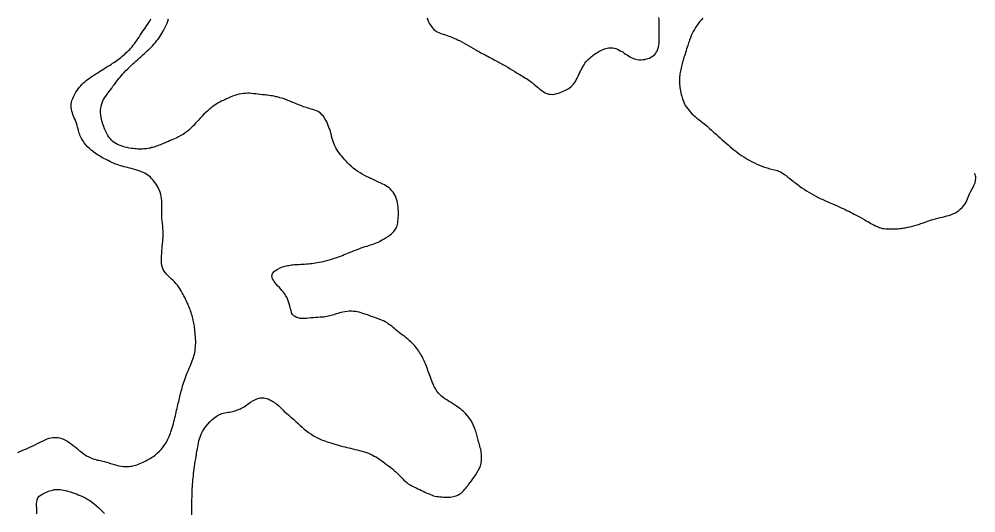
# Model space of a CAD drawing. Header units: inches. Extents: x 401374 to 405300, y 6332180 to 6336621.
# Drawn here: x 404506 to 405300, y 6335551 to 6335960 of the extents above; entities that cross this region are included whole.
import ezdxf

# ---------------------------------------------------------------- set-up
doc = ezdxf.new("R2010")
doc.units = ezdxf.units.IN
doc.header["$MEASUREMENT"] = 0

msp = doc.modelspace()

# ---------------------------------------------------------------- linework, layer by layer
for points in [[(404504.8, 6335600.6), (404506.7, 6335601.4), (404508.5, 6335602.2), (404510.5, 6335603), (404511.5, 6335603.4), (404512.6, 6335603.9), (404513.7, 6335604.4), (404515, 6335605), (404516.9, 6335605.9), (404518.8, 6335606.8), (404520.6, 6335607.7), (404522.4, 6335608.7), (404524.1, 6335609.6), (404525.9, 6335610.4), (404527.5, 6335611.2), (404529.2, 6335611.9), (404530.9, 6335612.4), (404532.6, 6335612.8), (404534.3, 6335613.1), (404536, 6335613.2), (404537.8, 6335613.1), (404539.6, 6335612.8), (404541.4, 6335612.2), (404543.4, 6335611.4), (404544.4, 6335610.8), (404545.5, 6335610.2), (404547.5, 6335609), (404549.3, 6335607.7), (404551, 6335606.4), (404552.6, 6335605.2), (404554.2, 6335603.9), (404555.7, 6335602.6), (404557.3, 6335601.4), (404558.8, 6335600.2), (404560.4, 6335599.1), (404562, 6335598), (404563.8, 6335597), (404565.6, 6335596.1), (404566.6, 6335595.7), (404567.6, 6335595.4), (404568.7, 6335595), (404569.8, 6335594.7), (404570.9, 6335594.4), (404572.2, 6335594.2), (404573.3, 6335593.9), (404574.5, 6335593.6), (404575.6, 6335593.4), (404576.8, 6335593.1), (404577.8, 6335592.8), (404578.9, 6335592.5), (404580, 6335592.2), (404581, 6335591.9), (404582, 6335591.6), (404583, 6335591.3), (404585, 6335590.7), (404586.9, 6335590.2), (404588.8, 6335589.7), (404590.7, 6335589.4), (404592.6, 6335589.1), (404594.5, 6335589), (404596.5, 6335589), (404597.4, 6335589.1), (404598.5, 6335589.2), (404599.5, 6335589.3), (404600.5, 6335589.5), (404601.6, 6335589.8), (404602.7, 6335590.1), (404603.8, 6335590.5), (404605, 6335591), (404606.3, 6335591.5), (404607.6, 6335592.1), (404608.9, 6335592.7), (404610.1, 6335593.2), (404611.3, 6335593.8), (404612.5, 6335594.5), (404613.7, 6335595.1), (404614.8, 6335595.7), (404615.8, 6335596.4), (404616.9, 6335597.1), (404618.9, 6335598.5), (404620.7, 6335600), (404622.5, 6335601.7), (404624.1, 6335603.4), (404625.6, 6335605.2), (404627, 6335607.2), (404627.7, 6335608.3), (404628.3, 6335609.3), (404628.9, 6335610.4), (404629.5, 6335611.6), (404630.1, 6335612.8), (404630.6, 6335614), (404631.1, 6335615.3), (404631.6, 6335616.6), (404632.1, 6335617.9), (404632.6, 6335619.4), (404633.1, 6335621.2), (404633.6, 6335622.9), (404634.1, 6335624.7), (404634.5, 6335626.4), (404635, 6335628), (404635.4, 6335629.6), (404635.8, 6335631.2), (404636.1, 6335632.7), (404636.5, 6335634.2), (404636.8, 6335635.7), (404637.2, 6335637.2), (404637.5, 6335638.7), (404637.8, 6335640.1), (404638.2, 6335641.5), (404638.5, 6335643), (404638.8, 6335644.4), (404639.1, 6335645.8), (404639.5, 6335647.2), (404639.8, 6335648.6), (404640.2, 6335650.1), (404640.6, 6335651.5), (404641, 6335653), (404641.4, 6335654.4), (404641.8, 6335655.9), (404642.3, 6335657.4), (404642.8, 6335659), (404643.3, 6335660.5), (404643.9, 6335662.1), (404644.5, 6335663.8), (404645.1, 6335665.5), (404645.8, 6335667.2), (404646.6, 6335669), (404647.2, 6335670.6), (404647.9, 6335672.2), (404648.5, 6335673.8), (404649.1, 6335675.2), (404649.7, 6335676.7), (404650.2, 6335678.1), (404650.7, 6335679.4), (404651.1, 6335680.8), (404651.5, 6335682.2), (404651.8, 6335683.6), (404652.1, 6335685.1), (404652.3, 6335686.6), (404652.4, 6335688.1), (404652.5, 6335689.8), (404652.6, 6335691.5), (404652.6, 6335693.4), (404652.5, 6335695), (404652.4, 6335696.6), (404652.3, 6335698.1), (404652.2, 6335699.7), (404652, 6335701.1), (404651.9, 6335702.6), (404651.7, 6335704), (404651.5, 6335705.4), (404651.3, 6335706.7), (404651.1, 6335708), (404650.8, 6335709.3), (404650.5, 6335710.6), (404650.2, 6335711.9), (404649.9, 6335713.1), (404649.6, 6335714.4), (404649.2, 6335715.6), (404648.8, 6335716.8), (404648.4, 6335718.1), (404648, 6335719.3), (404647.5, 6335720.5), (404647, 6335721.7), (404646.5, 6335722.9), (404646, 6335724.2), (404645.4, 6335725.4), (404644.8, 6335726.7), (404644.2, 6335728), (404643.5, 6335729.3), (404642.8, 6335730.6), (404642.1, 6335731.9), (404641.4, 6335733.3), (404640.6, 6335734.7), (404639.8, 6335736.2), (404638.6, 6335737.9), (404637.4, 6335739.5), (404636.2, 6335741), (404634.9, 6335742.4), (404633.5, 6335743.7), (404632.2, 6335744.9), (404630.9, 6335746.1), (404629.7, 6335747.4), (404628.5, 6335748.6), (404627.5, 6335749.9), (404626.5, 6335751.2), (404625.7, 6335752.6), (404625, 6335754.2), (404624.5, 6335755.9), (404624.2, 6335757.7), (404624.2, 6335758.7), (404624.2, 6335759.8), (404624.2, 6335760.9), (404624.2, 6335762), (404624.3, 6335763.1), (404624.3, 6335764.2), (404624.4, 6335765.2), (404624.4, 6335766.3), (404624.6, 6335768.2), (404624.7, 6335770.1), (404624.9, 6335772), (404625.1, 6335773.8), (404625.2, 6335775.6), (404625.4, 6335777.3), (404625.5, 6335779.1), (404625.5, 6335781), (404625.5, 6335782.9), (404625.5, 6335784.8), (404625.4, 6335785.9), (404625.4, 6335786.9), (404625.3, 6335788), (404625.2, 6335789.1), (404625.1, 6335790.2), (404625, 6335791.4), (404624.8, 6335792.4), (404624.7, 6335793.5), (404624.6, 6335794.5), (404624.6, 6335795.5), (404624.5, 6335797.5), (404624.5, 6335799.3), (404624.5, 6335801.1), (404624.5, 6335802.9), (404624.6, 6335804.7), (404624.6, 6335806.4), (404624.5, 6335808.1), (404624.4, 6335809.8), (404624.3, 6335811.5), (404624, 6335813.2), (404623.6, 6335814.9), (404623, 6335816.8), (404622.3, 6335818.6), (404621.4, 6335820.6), (404620.5, 6335822.1), (404619.7, 6335823.5), (404618.8, 6335824.8), (404617.9, 6335826), (404617, 6335827.1), (404616, 6335828.2), (404615, 6335829.2), (404613.9, 6335830.1), (404612.8, 6335830.9), (404611.6, 6335831.7), (404610.4, 6335832.4), (404609, 6335833.1), (404607.6, 6335833.7), (404606.2, 6335834.3), (404604.6, 6335834.8), (404603, 6335835.4), (404601.1, 6335835.8), (404599.4, 6335836.3), (404597.7, 6335836.7), (404596.1, 6335837.1), (404594.6, 6335837.5), (404593.1, 6335837.9), (404591.6, 6335838.3), (404590.2, 6335838.7), (404588.8, 6335839.1), (404587.4, 6335839.6), (404585.9, 6335840.1), (404584.5, 6335840.7), (404583, 6335841.3), (404581.4, 6335842.1), (404579.8, 6335842.9), (404578.2, 6335843.8), (404577, 6335844.4), (404575.8, 6335845), (404574.7, 6335845.6), (404573.6, 6335846.3), (404572.6, 6335846.9), (404571.5, 6335847.5), (404569.5, 6335848.8), (404567.7, 6335850.1), (404565.9, 6335851.5), (404564.3, 6335852.9), (404562.8, 6335854.4), (404561.3, 6335856), (404560, 6335857.7), (404558.8, 6335859.5), (404557.8, 6335861.4), (404557.3, 6335862.4), (404556.8, 6335863.5), (404556.3, 6335864.5), (404555.9, 6335865.7), (404555.5, 6335866.8), (404555.2, 6335868), (404554.9, 6335869.3), (404554.6, 6335870.6), (404554.1, 6335872.3), (404553.6, 6335873.9), (404553, 6335875.5), (404552.4, 6335877), (404551.8, 6335878.5), (404551.2, 6335879.9), (404550.7, 6335881.3), (404550.2, 6335882.7), (404549.8, 6335884.1), (404549.4, 6335885.5), (404549.2, 6335886.9), (404549.1, 6335888.4), (404549.2, 6335889.8), (404549.5, 6335891.3), (404549.9, 6335892.9), (404550.6, 6335894.6), (404551.4, 6335896.4), (404552.3, 6335898.1), (404553.2, 6335899.7), (404554.2, 6335901.2), (404555.1, 6335902.6), (404556.1, 6335903.9), (404557.2, 6335905.1), (404558.3, 6335906.3), (404559.5, 6335907.4), (404560.7, 6335908.5), (404562, 6335909.6), (404563.4, 6335910.6), (404564.8, 6335911.7), (404566.4, 6335912.7), (404568, 6335913.8), (404569.8, 6335915), (404571.3, 6335915.9), (404572.8, 6335916.9), (404574.2, 6335917.8), (404575.6, 6335918.7), (404577, 6335919.5), (404578.4, 6335920.4), (404579.7, 6335921.2), (404581, 6335922), (404582.3, 6335922.8), (404583.5, 6335923.7), (404584.7, 6335924.5), (404585.9, 6335925.3), (404587.1, 6335926.1), (404588.2, 6335926.9), (404589.4, 6335927.8), (404590.5, 6335928.6), (404591.6, 6335929.5), (404592.6, 6335930.4), (404593.7, 6335931.3), (404594.7, 6335932.3), (404595.8, 6335933.2), (404596.8, 6335934.2), (404597.8, 6335935.3), (404598.8, 6335936.4), (404599.8, 6335937.5), (404600.8, 6335938.7), (404601.7, 6335939.9), (404602.7, 6335941.2), (404603.7, 6335942.6), (404604.6, 6335944), (404605.6, 6335945.4), (404606.6, 6335947), (404607.7, 6335948.7), (404608.7, 6335950.4), (404609.8, 6335951.9), (404610.9, 6335953.4), (404611.9, 6335954.9), (404612.9, 6335956.3), (404613.8, 6335957.7), (404614.7, 6335959.1), (404615.5, 6335960.5)], [(404764.6, 6335867.2), (404763.9, 6335868.9), (404763.3, 6335870.5), (404762.7, 6335872.1), (404762.1, 6335873.6), (404761.4, 6335875), (404760.7, 6335876.4), (404760, 6335877.7), (404759.2, 6335878.9), (404758.4, 6335880), (404757.5, 6335881), (404756.5, 6335882), (404755.4, 6335882.8), (404754.2, 6335883.6), (404752.9, 6335884.3), (404751.5, 6335884.9), (404750, 6335885.4), (404748.5, 6335885.7), (404747.2, 6335886.1), (404745.9, 6335886.5), (404744.6, 6335886.9), (404743.3, 6335887.3), (404742.1, 6335887.7), (404741, 6335888.2), (404739.8, 6335888.6), (404738.7, 6335889), (404737.6, 6335889.5), (404736.5, 6335889.9), (404735.4, 6335890.3), (404734.4, 6335890.8), (404733.3, 6335891.2), (404732.3, 6335891.6), (404731.3, 6335892.1), (404730.2, 6335892.5), (404729.2, 6335892.9), (404728.1, 6335893.3), (404727, 6335893.7), (404726, 6335894.1), (404724.9, 6335894.4), (404723.8, 6335894.8), (404722.6, 6335895.1), (404721.4, 6335895.5), (404720.2, 6335895.8), (404719, 6335896), (404717.8, 6335896.3), (404716.4, 6335896.6), (404715.1, 6335896.8), (404713.7, 6335897), (404712.3, 6335897.2), (404711.2, 6335897.3), (404710.1, 6335897.4), (404709.1, 6335897.5), (404708.1, 6335897.6), (404706.1, 6335897.9), (404704.3, 6335898.1), (404702.5, 6335898.3), (404700.7, 6335898.5), (404699, 6335898.7), (404697.3, 6335898.8), (404695.6, 6335898.8), (404694, 6335898.7), (404692.3, 6335898.6), (404690.5, 6335898.4), (404688.8, 6335898), (404686.9, 6335897.6), (404685, 6335897), (404683.1, 6335896.3), (404681.3, 6335895.5), (404679.7, 6335894.8), (404678.1, 6335894.2), (404676.7, 6335893.5), (404675.3, 6335892.9), (404673.9, 6335892.2), (404672.6, 6335891.5), (404671.4, 6335890.8), (404670.1, 6335890), (404668.9, 6335889.2), (404667.7, 6335888.4), (404666.4, 6335887.5), (404665.2, 6335886.5), (404663.9, 6335885.4), (404662.6, 6335884.3), (404661.3, 6335883.1), (404659.5, 6335881.4), (404657.9, 6335879.7), (404656.4, 6335878.1), (404655, 6335876.6), (404653.6, 6335875.1), (404652.3, 6335873.6), (404651, 6335872.2), (404649.7, 6335870.9), (404648.3, 6335869.5), (404646.9, 6335868.3), (404645.5, 6335867), (404643.9, 6335865.9), (404642.2, 6335864.7), (404640.4, 6335863.7), (404638.4, 6335862.6), (404637.4, 6335862.1), (404636.3, 6335861.7), (404635, 6335861.1), (404633.7, 6335860.5), (404632.5, 6335860), (404631.3, 6335859.5), (404630.1, 6335858.9), (404628.9, 6335858.4), (404627.8, 6335857.9), (404626.7, 6335857.5), (404625.6, 6335857), (404624.5, 6335856.5), (404623.4, 6335856.1), (404622.4, 6335855.7), (404621.3, 6335855.3), (404620.2, 6335854.9), (404619.2, 6335854.6), (404618.1, 6335854.2), (404617.1, 6335853.9), (404616, 6335853.7), (404615, 6335853.4), (404613.9, 6335853.2), (404612.8, 6335853), (404611.7, 6335852.8), (404610.6, 6335852.7), (404609.4, 6335852.6), (404608.3, 6335852.5), (404607.1, 6335852.5), (404605.9, 6335852.5), (404604.6, 6335852.5), (404603.4, 6335852.6), (404602.1, 6335852.7), (404600.7, 6335852.9), (404599.4, 6335853.1), (404597.5, 6335853.4), (404595.7, 6335853.7), (404593.9, 6335854.1), (404592.3, 6335854.6), (404590.7, 6335855.1), (404589.1, 6335855.7), (404587.7, 6335856.3), (404586.3, 6335857.1), (404585, 6335858), (404583.7, 6335858.9), (404582.6, 6335860), (404581.5, 6335861.2), (404580.5, 6335862.4), (404579.6, 6335863.9), (404578.7, 6335865.4), (404578, 6335867.2), (404577.5, 6335868.2), (404577.1, 6335869.2), (404576.7, 6335870.2), (404576.3, 6335871.2), (404575.6, 6335873.2), (404575, 6335875.1), (404574.5, 6335877.1), (404574.1, 6335879), (404573.8, 6335880.9), (404573.7, 6335882.7), (404573.7, 6335884.6), (404573.8, 6335886.4), (404574.1, 6335888.2), (404574.6, 6335890), (404575.3, 6335891.8), (404576.1, 6335893.6), (404577.2, 6335895.4), (404578.5, 6335897.2), (404579.7, 6335898.8), (404580.8, 6335900.3), (404581.9, 6335901.8), (404582.9, 6335903.2), (404583.9, 6335904.6), (404584.9, 6335905.9), (404585.9, 6335907.2), (404586.8, 6335908.5), (404587.8, 6335909.7), (404588.8, 6335911), (404589.8, 6335912.3), (404590.9, 6335913.5), (404592.1, 6335914.9), (404593.3, 6335916.2), (404594.7, 6335917.6), (404596.2, 6335919.1), (404597.6, 6335920.5), (404599.1, 6335921.9), (404600.5, 6335923.2), (404601.9, 6335924.5), (404603.3, 6335925.8), (404604.7, 6335927), (404606, 6335928.2), (404607.4, 6335929.4), (404608.7, 6335930.6), (404609.9, 6335931.7), (404611.2, 6335932.9), (404612.4, 6335934), (404613.6, 6335935.2), (404614.8, 6335936.3), (404615.9, 6335937.5), (404617, 6335938.6), (404618.1, 6335939.8), (404619.2, 6335941), (404620.2, 6335942.3), (404621.2, 6335943.5), (404622.2, 6335944.8), (404623.1, 6335946.2), (404624, 6335947.6), (404624.9, 6335949), (404625.7, 6335950.5), (404626.5, 6335952), (404627.3, 6335953.6), (404628.1, 6335955.3), (404628.8, 6335957), (404629.5, 6335958.8), (404630.1, 6335960.7)], [(404844.7, 6335961.2), (404845.3, 6335959.7), (404846, 6335958.2), (404846.9, 6335956.6), (404847.9, 6335955), (404849, 6335953.3), (404850.3, 6335951.9), (404851.6, 6335950.8), (404853.1, 6335949.9), (404854.6, 6335949.2), (404856.3, 6335948.5), (404858.1, 6335947.9), (404859.1, 6335947.6), (404860.2, 6335947.3), (404861.5, 6335946.8), (404862.8, 6335946.3), (404864, 6335945.9), (404865.2, 6335945.4), (404866.4, 6335944.9), (404867.5, 6335944.4), (404868.6, 6335944), (404869.7, 6335943.5), (404870.7, 6335943), (404871.7, 6335942.5), (404873.7, 6335941.5), (404875.6, 6335940.4), (404877.5, 6335939.4), (404879.4, 6335938.3), (404881.3, 6335937.2), (404883.2, 6335936.1), (404885.2, 6335934.9), (404886.2, 6335934.3), (404887.3, 6335933.7), (404888.4, 6335933.1), (404889.5, 6335932.5), (404890.6, 6335931.9), (404891.8, 6335931.2), (404893, 6335930.6), (404894.3, 6335930), (404895.6, 6335929.3), (404896.8, 6335928.6), (404898, 6335927.9), (404899.2, 6335927.3), (404900.4, 6335926.7), (404901.5, 6335926.1), (404902.6, 6335925.5), (404903.7, 6335924.9), (404904.7, 6335924.3), (404905.8, 6335923.7), (404906.8, 6335923.2), (404907.8, 6335922.6), (404909.8, 6335921.5), (404911.7, 6335920.4), (404913.7, 6335919.2), (404915.6, 6335918.1), (404917.6, 6335916.9), (404918.7, 6335916.2), (404919.7, 6335915.6), (404920.7, 6335915), (404921.8, 6335914.3), (404922.9, 6335913.6), (404924, 6335912.9), (404925.2, 6335912.2), (404926.4, 6335911.5), (404927.6, 6335910.7), (404928.9, 6335910), (404930.5, 6335908.8), (404932, 6335907.7), (404933.4, 6335906.5), (404934.8, 6335905.3), (404936.2, 6335904.2), (404937.5, 6335903), (404938.8, 6335901.9), (404940.2, 6335901), (404941.5, 6335900.1), (404942.9, 6335899.3), (404944.3, 6335898.7), (404945.7, 6335898.2), (404947.3, 6335898), (404948.9, 6335897.9), (404950.6, 6335898.1), (404952.5, 6335898.6), (404953.9, 6335899), (404955.3, 6335899.5), (404956.7, 6335900), (404957.9, 6335900.5), (404959.2, 6335901), (404960.3, 6335901.6), (404961.5, 6335902.2), (404962.5, 6335902.9), (404964.5, 6335904.5), (404966.3, 6335906.4), (404967.1, 6335907.4), (404967.9, 6335908.6), (404968.6, 6335909.9), (404969.4, 6335911.3), (404970.1, 6335912.9), (404970.8, 6335914.4), (404971.5, 6335915.9), (404972.2, 6335917.4), (404972.9, 6335918.7), (404973.6, 6335920), (404974.3, 6335921.3), (404975.1, 6335922.5), (404975.9, 6335923.7), (404976.7, 6335924.9), (404977.7, 6335926), (404978.7, 6335927.1), (404979.8, 6335928.1), (404981, 6335929.2), (404982.4, 6335930.2), (404983.9, 6335931.3), (404985.1, 6335932), (404986.2, 6335932.8), (404987.4, 6335933.5), (404988.6, 6335934.1), (404989.7, 6335934.7), (404990.9, 6335935.2), (404992, 6335935.7), (404993.1, 6335936), (404994.3, 6335936.3), (404995.5, 6335936.5), (404996.6, 6335936.6), (404997.8, 6335936.6), (404999.1, 6335936.5), (405000.3, 6335936.2), (405001.6, 6335935.9), (405003, 6335935.4), (405004.4, 6335934.6), (405005.8, 6335933.8), (405007.2, 6335933.1), (405008.4, 6335932.2), (405009.6, 6335931.4), (405010.8, 6335930.7), (405012, 6335929.9), (405013.1, 6335929.2), (405014.3, 6335928.6), (405015.5, 6335928), (405016.7, 6335927.5), (405018, 6335927.1), (405019.3, 6335926.8), (405020.8, 6335926.6), (405022.3, 6335926.6), (405024, 6335926.8), (405025.5, 6335927), (405026.9, 6335927.3), (405028.2, 6335927.6), (405029.5, 6335928.1), (405030.7, 6335928.7), (405031.8, 6335929.4), (405033.8, 6335931), (405034.6, 6335932), (405035.4, 6335933.1), (405036, 6335934.3), (405036.5, 6335935.7), (405037, 6335937.1), (405037.3, 6335938.7), (405037.5, 6335940.4), (405037.6, 6335942.3), (405037.6, 6335944.2), (405037.6, 6335946), (405037.6, 6335947.7), (405037.6, 6335949.4), (405037.6, 6335951), (405037.6, 6335952.6), (405037.6, 6335954.1), (405037.6, 6335955.6), (405037.6, 6335957.2), (405037.5, 6335958.7), (405037.4, 6335960.2), (405037.2, 6335961.8)], [(405073.7, 6335961.1), (405072.4, 6335959.6), (405071.1, 6335958.1), (405069.9, 6335956.5), (405068.8, 6335955), (405067.7, 6335953.5), (405066.8, 6335951.9), (405065.8, 6335950.2), (405065, 6335948.5), (405064.2, 6335946.8), (405063.4, 6335944.9), (405062.7, 6335942.9), (405062.3, 6335941.9), (405061.9, 6335940.8), (405061.6, 6335939.7), (405061.3, 6335938.6), (405060.8, 6335937), (405060.3, 6335935.6), (405059.9, 6335934.1), (405059.4, 6335932.7), (405059, 6335931.3), (405058.5, 6335930), (405058.1, 6335928.7), (405057.7, 6335927.4), (405057.3, 6335926.1), (405057, 6335924.8), (405056.6, 6335923.6), (405056.3, 6335922.3), (405056, 6335921.1), (405055.7, 6335919.9), (405055.4, 6335918.7), (405055.2, 6335917.4), (405055, 6335916.2), (405054.8, 6335915), (405054.7, 6335913.8), (405054.5, 6335912.5), (405054.5, 6335911.3), (405054.4, 6335910), (405054.4, 6335908.8), (405054.4, 6335907.5), (405054.5, 6335906.2), (405054.6, 6335904.8), (405054.8, 6335903.5), (405055, 6335902.1), (405055.2, 6335900.7), (405055.5, 6335899.2), (405055.9, 6335897.8), (405056.3, 6335896.3), (405056.6, 6335895.2), (405056.9, 6335894.2), (405057.6, 6335892.2), (405058.4, 6335890.5), (405059.2, 6335888.8), (405060.2, 6335887.3), (405061.2, 6335885.8), (405062.3, 6335884.5), (405063.5, 6335883.2), (405064.7, 6335881.9), (405066, 6335880.7), (405067.4, 6335879.5), (405068.9, 6335878.3), (405070.4, 6335877.1), (405072, 6335875.8), (405073.6, 6335874.5), (405075.4, 6335873.1), (405077.3, 6335871.4), (405079.3, 6335869.7), (405081.1, 6335868.1), (405082.9, 6335866.4), (405084.7, 6335864.9), (405086.4, 6335863.3), (405088.1, 6335861.8), (405089.8, 6335860.3), (405091.4, 6335858.8), (405093.1, 6335857.4), (405094.7, 6335856), (405096.3, 6335854.7), (405097.9, 6335853.3), (405099.5, 6335852), (405101.1, 6335850.8), (405102.7, 6335849.5), (405104.3, 6335848.3), (405106, 6335847.2), (405107.7, 6335846), (405109.4, 6335845), (405111.1, 6335843.9), (405112.9, 6335842.9), (405114.8, 6335841.9), (405116.7, 6335841), (405118.6, 6335840.1), (405120.7, 6335839.2), (405122.8, 6335838.4), (405124.9, 6335837.6), (405127.2, 6335836.8), (405129.5, 6335836.1), (405131.9, 6335835.5), (405134.5, 6335834.9), (405135.5, 6335834.6), (405136.5, 6335834.2), (405138.3, 6335833.5), (405139.9, 6335832.6), (405141.4, 6335831.6), (405142.9, 6335830.5), (405144.3, 6335829.3), (405145.9, 6335828), (405147.7, 6335826.7), (405148.8, 6335825.8), (405149.9, 6335824.9), (405151, 6335824.1), (405152, 6335823.3), (405153.1, 6335822.5), (405154.1, 6335821.8), (405156.1, 6335820.4), (405158, 6335819.1), (405159.9, 6335817.8), (405161.8, 6335816.7), (405163.7, 6335815.5), (405165.6, 6335814.5), (405167.6, 6335813.4), (405168.6, 6335812.9), (405169.6, 6335812.4), (405170.7, 6335811.8), (405171.7, 6335811.3), (405172.8, 6335810.8), (405173.9, 6335810.3), (405175.1, 6335809.8), (405176.3, 6335809.2), (405177.5, 6335808.7), (405178.7, 6335808.2), (405180, 6335807.6), (405181.4, 6335807.1), (405183.3, 6335806.2), (405185.2, 6335805.4), (405187, 6335804.6), (405188.7, 6335803.8), (405190.3, 6335803.1), (405191.9, 6335802.4), (405193.4, 6335801.6), (405194.9, 6335800.9), (405196.5, 6335800.2), (405198, 6335799.4), (405199.5, 6335798.6), (405201.1, 6335797.7), (405202.7, 6335796.9), (405204.5, 6335795.9), (405206.3, 6335794.9), (405208.2, 6335793.9), (405209.5, 6335793), (405210.9, 6335792.3), (405212.1, 6335791.5), (405213.3, 6335790.8), (405214.5, 6335790.1), (405215.7, 6335789.5), (405216.8, 6335788.9), (405218, 6335788.4), (405219.1, 6335787.9), (405220.3, 6335787.4), (405221.5, 6335787), (405222.8, 6335786.7), (405224.1, 6335786.5), (405225.6, 6335786.3), (405227.1, 6335786.2), (405228.7, 6335786.2), (405229.9, 6335786.2), (405231.2, 6335786.2), (405232.4, 6335786.2), (405233.6, 6335786.3), (405234.7, 6335786.3), (405235.8, 6335786.4), (405236.9, 6335786.5), (405238, 6335786.6), (405239, 6335786.8), (405240.1, 6335786.9), (405241.1, 6335787.1), (405242.1, 6335787.2), (405244, 6335787.6), (405246, 6335788), (405247.9, 6335788.5), (405249.8, 6335789.1), (405251.8, 6335789.7), (405252.8, 6335790), (405253.8, 6335790.3), (405254.8, 6335790.7), (405255.9, 6335791), (405257, 6335791.4), (405258.1, 6335791.8), (405259.2, 6335792.2), (405260.3, 6335792.6), (405261.5, 6335793), (405262.8, 6335793.5), (405263.8, 6335793.8), (405264.9, 6335794.1), (405265.9, 6335794.4), (405266.9, 6335794.7), (405268.9, 6335795.2), (405270.8, 6335795.7), (405272.7, 6335796.1), (405274.6, 6335796.6), (405276.3, 6335797), (405278.1, 6335797.5), (405279.8, 6335798), (405281.4, 6335798.7), (405283, 6335799.4), (405284.6, 6335800.3), (405286.1, 6335801.3), (405287.6, 6335802.6), (405289.1, 6335804), (405290.6, 6335805.7), (405291.6, 6335807.1), (405292.4, 6335808.4), (405293, 6335809.8), (405293.5, 6335811.1), (405294, 6335812.5), (405294.6, 6335813.9), (405295.2, 6335815.4), (405296.1, 6335817.1), (405297.2, 6335819), (405298.2, 6335820.9), (405299.1, 6335822.8), (405299.8, 6335824.6), (405300.3, 6335826.5), (405300.5, 6335828.4), (405300.4, 6335829.4), (405300.3, 6335830.4), (405300, 6335831.4), (405299.7, 6335832.6)], [(404835.6, 6335571.4), (404837.2, 6335570.6), (404838.8, 6335569.9), (404840.2, 6335569.2), (404841.6, 6335568.5), (404842.9, 6335567.8), (404844.1, 6335567.2), (404845.3, 6335566.7), (404846.5, 6335566.2), (404847.7, 6335565.7), (404848.9, 6335565.2), (404850.1, 6335564.8), (404851.3, 6335564.5), (404852.6, 6335564.2), (404854, 6335564), (404855.4, 6335563.8), (404857, 6335563.7), (404858.4, 6335563.6), (404859.9, 6335563.5), (404861.3, 6335563.5), (404862.6, 6335563.5), (404863.9, 6335563.6), (404865.2, 6335563.8), (404866.4, 6335564), (404867.6, 6335564.3), (404868.8, 6335564.6), (404869.9, 6335565.1), (404871, 6335565.6), (404872.1, 6335566.3), (404873.1, 6335567), (404874.1, 6335567.9), (404875.1, 6335568.9), (404876.1, 6335570.1), (404876.9, 6335571.1), (404877.7, 6335572.1), (404878.5, 6335573.1), (404879.3, 6335574.1), (404880.8, 6335576.1), (404882.3, 6335578), (404883.7, 6335579.9), (404885, 6335581.8), (404886.2, 6335583.7), (404887.3, 6335585.6), (404888.2, 6335587.6), (404889, 6335589.6), (404889.3, 6335590.6), (404889.6, 6335591.6), (404889.8, 6335592.7), (404889.9, 6335593.8), (404890.1, 6335594.9), (404890.1, 6335596), (404890.1, 6335597.1), (404890.1, 6335598.3), (404890, 6335599.5), (404889.8, 6335600.7), (404889.6, 6335602), (404889.3, 6335603.3), (404888.9, 6335604.6), (404888.6, 6335605.9), (404888.2, 6335607.2), (404887.9, 6335608.4), (404887.6, 6335609.6), (404887.3, 6335610.8), (404887, 6335612), (404886.7, 6335613.2), (404886.4, 6335614.3), (404886.1, 6335615.4), (404885.8, 6335616.5), (404885.4, 6335617.6), (404885.1, 6335618.6), (404884.7, 6335619.7), (404884.3, 6335620.7), (404883.9, 6335621.7), (404883.1, 6335623.7), (404882.1, 6335625.6), (404881, 6335627.5), (404879.7, 6335629.4), (404878.3, 6335631.2), (404876.7, 6335632.9), (404874.9, 6335634.7), (404873.9, 6335635.6), (404872.9, 6335636.5), (404871.1, 6335637.8), (404869.3, 6335639), (404867.6, 6335640.2), (404865.9, 6335641.3), (404864.2, 6335642.3), (404862.6, 6335643.3), (404861.1, 6335644.3), (404859.6, 6335645.3), (404858.1, 6335646.3), (404856.8, 6335647.5), (404855.4, 6335648.7), (404854.2, 6335650), (404853, 6335651.5), (404852, 6335653.1), (404851, 6335654.9), (404850.5, 6335655.9), (404850.1, 6335657), (404849.4, 6335658.5), (404848.8, 6335660.1), (404848.2, 6335661.6), (404847.6, 6335663.1), (404847.1, 6335664.5), (404846.5, 6335666), (404846, 6335667.4), (404845.5, 6335668.8), (404845, 6335670.1), (404844.5, 6335671.5), (404843.9, 6335672.8), (404843.4, 6335674.1), (404842.9, 6335675.3), (404842.3, 6335676.6), (404841.8, 6335677.8), (404841.2, 6335679), (404840.6, 6335680.2), (404839.9, 6335681.4), (404839.3, 6335682.5), (404838.6, 6335683.7), (404837.8, 6335684.8), (404837.1, 6335685.9), (404836.3, 6335687), (404835.4, 6335688.1), (404834.5, 6335689.2), (404833.5, 6335690.3), (404832.5, 6335691.3), (404831.4, 6335692.4), (404830.3, 6335693.4), (404829.1, 6335694.5), (404827.8, 6335695.5), (404826.5, 6335696.6), (404824.8, 6335697.8), (404823.3, 6335699), (404821.9, 6335700.1), (404820.5, 6335701.2), (404819.2, 6335702.3), (404817.9, 6335703.4), (404816.7, 6335704.4), (404815.4, 6335705.4), (404814.1, 6335706.4), (404812.8, 6335707.3), (404811.5, 6335708.2), (404810, 6335709), (404808.5, 6335709.8), (404806.9, 6335710.6), (404805.1, 6335711.3), (404803.3, 6335712), (404801.3, 6335712.6), (404799.5, 6335713.2), (404797.8, 6335713.8), (404796.1, 6335714.5), (404794.5, 6335715.1), (404793, 6335715.6), (404791.4, 6335716.1), (404789.9, 6335716.6), (404788.4, 6335717), (404786.8, 6335717.4), (404785.3, 6335717.6), (404783.6, 6335717.8), (404781.9, 6335717.9), (404780.2, 6335717.9), (404778.3, 6335717.7), (404776.4, 6335717.5), (404774.8, 6335717.2), (404773.4, 6335716.8), (404772.1, 6335716.5), (404770.8, 6335716.1), (404769.6, 6335715.7), (404768.4, 6335715.4), (404767.3, 6335715), (404766.2, 6335714.6), (404765, 6335714.3), (404763.9, 6335714), (404762.7, 6335713.7), (404761.5, 6335713.4), (404760.2, 6335713.2), (404758.9, 6335713), (404757.5, 6335712.9), (404756, 6335712.9), (404754.1, 6335712.8), (404752.1, 6335712.6), (404750.2, 6335712.5), (404748.3, 6335712.3), (404746.4, 6335712.1), (404744.5, 6335711.9), (404742.7, 6335711.9), (404741, 6335711.9), (404739.3, 6335712), (404737.8, 6335712.3), (404736.4, 6335712.7), (404735.1, 6335713.4), (404734, 6335714.2), (404733, 6335715.3), (404732.3, 6335716.7), (404731.8, 6335718.4), (404731.5, 6335719.4), (404731.2, 6335720.4), (404730.8, 6335722.3), (404730.3, 6335724.1), (404729.8, 6335725.7), (404729.2, 6335727.4), (404728.5, 6335729), (404727.6, 6335730.7), (404726.4, 6335732.5), (404725.4, 6335733.7), (404724.3, 6335734.9), (404723.2, 6335736.2), (404722.1, 6335737.5), (404720.9, 6335738.7), (404719.8, 6335740), (404718.8, 6335741.2), (404717.9, 6335742.5), (404717.1, 6335743.7), (404716.5, 6335744.9), (404716.1, 6335746), (404715.9, 6335747.2), (404716, 6335748.2), (404716.4, 6335749.3), (404718.2, 6335751.2), (404719.2, 6335751.8), (404720.2, 6335752.5), (404722.1, 6335753.6), (404724, 6335754.4), (404725.9, 6335755.1), (404727.8, 6335755.6), (404728.8, 6335755.8), (404729.9, 6335756), (404731, 6335756.2), (404732.1, 6335756.3), (404733.3, 6335756.4), (404734.6, 6335756.6), (404736.4, 6335756.7), (404738.2, 6335756.8), (404739.9, 6335756.9), (404741.6, 6335757), (404743.1, 6335757.1), (404744.6, 6335757.2), (404746.1, 6335757.3), (404747.6, 6335757.4), (404749, 6335757.6), (404750.5, 6335757.8), (404752, 6335758), (404753.6, 6335758.3), (404755.2, 6335758.5), (404756.8, 6335758.9), (404758.6, 6335759.3), (404760.5, 6335759.8), (404761.5, 6335760), (404762.5, 6335760.3), (404764.5, 6335760.8), (404766.3, 6335761.4), (404768, 6335761.9), (404769.7, 6335762.5), (404771.3, 6335763.1), (404772.9, 6335763.7), (404774.4, 6335764.3), (404776, 6335764.9), (404777.5, 6335765.5), (404779.1, 6335766.2), (404780.8, 6335766.9), (404782.5, 6335767.5), (404784.3, 6335768.3), (404786.2, 6335769), (404787.2, 6335769.4), (404788.3, 6335769.8), (404790.1, 6335770.4), (404791.8, 6335771), (404793.4, 6335771.5), (404795, 6335772), (404796.4, 6335772.5), (404797.8, 6335772.9), (404799.2, 6335773.4), (404800.6, 6335773.8), (404801.9, 6335774.4), (404803.3, 6335774.9), (404804.7, 6335775.5), (404806.1, 6335776.3), (404807.6, 6335777.1), (404809.2, 6335778), (404810.9, 6335779.1), (404812.8, 6335780.3), (404814.1, 6335781.3), (404815.3, 6335782.2), (404817.2, 6335784.1), (404818.6, 6335786), (404819.6, 6335788), (404819.9, 6335789), (404820.2, 6335790.2), (404820.4, 6335791.4), (404820.6, 6335792.7), (404820.7, 6335794.2), (404820.8, 6335795.7), (404820.9, 6335797.5), (404821, 6335799.4), (404820.9, 6335801.1), (404820.8, 6335802.8), (404820.7, 6335804.5), (404820.4, 6335806.2), (404820.1, 6335807.8), (404819.8, 6335809.4), (404819.3, 6335811), (404818.8, 6335812.5), (404818.2, 6335814), (404817.4, 6335815.3), (404816.6, 6335816.7), (404815.6, 6335817.9), (404814.5, 6335819.1), (404813.3, 6335820.2), (404812, 6335821.2), (404810.6, 6335822.1), (404809.3, 6335822.7), (404808.1, 6335823.4), (404806.8, 6335824), (404805.7, 6335824.5), (404804.5, 6335825.1), (404803.4, 6335825.6), (404802.2, 6335826.2), (404801.1, 6335826.7), (404800.1, 6335827.2), (404799, 6335827.7), (404797.9, 6335828.1), (404796.9, 6335828.6), (404795.9, 6335829.1), (404794.9, 6335829.6), (404792.9, 6335830.6), (404791, 6335831.6), (404789.1, 6335832.7), (404787.2, 6335833.9), (404785.3, 6335835.2), (404783.4, 6335836.7), (404781.6, 6335838.3), (404779.7, 6335840.1), (404778.7, 6335841.1), (404777.8, 6335842.2), (404776.4, 6335843.7), (404775.1, 6335845.2), (404773.9, 6335846.6), (404772.7, 6335848), (404771.7, 6335849.4), (404770.7, 6335850.8), (404769.9, 6335852.2), (404769.1, 6335853.6), (404768.3, 6335855.1), (404767.6, 6335856.6), (404767, 6335858.1), (404766.4, 6335859.7), (404765.9, 6335861.4), (404765.4, 6335863.2), (404765, 6335865.1), (404764.8, 6335866.1), (404764.6, 6335867.2)], [(404649.3, 6335549), (404649.3, 6335551), (404649.4, 6335552.9), (404649.4, 6335554.7), (404649.4, 6335556.6), (404649.5, 6335558.4), (404649.5, 6335560.1), (404649.5, 6335561.9), (404649.6, 6335563.6), (404649.6, 6335565.4), (404649.7, 6335567.1), (404649.8, 6335568.9), (404649.8, 6335570.6), (404649.9, 6335572.3), (404650, 6335574.1), (404650.2, 6335575.9), (404650.3, 6335577.7), (404650.5, 6335579.5), (404650.7, 6335581.4), (404650.9, 6335583.2), (404651.1, 6335585.2), (404651.3, 6335587.1), (404651.6, 6335589.1), (404651.9, 6335591.2), (404652.3, 6335593.3), (404652.6, 6335595.5), (404653.1, 6335597.8), (404653.2, 6335598.8), (404653.4, 6335599.8), (404653.7, 6335601.7), (404654, 6335603.6), (404654.3, 6335605.3), (404654.6, 6335607.1), (404655, 6335608.7), (404655.3, 6335610.3), (404655.8, 6335611.9), (404656.2, 6335613.5), (404656.8, 6335615), (404657.5, 6335616.5), (404658.2, 6335618), (404659.1, 6335619.5), (404660.1, 6335621.1), (404661.3, 6335622.6), (404662.7, 6335624.2), (404664.4, 6335626), (404666.1, 6335627.7), (404667.7, 6335629.2), (404669.5, 6335630.5), (404671.3, 6335631.6), (404672.3, 6335632.1), (404673.3, 6335632.5), (404674.4, 6335632.9), (404675.5, 6335633.2), (404676.7, 6335633.5), (404678.1, 6335633.8), (404679.5, 6335634), (404680.8, 6335634.2), (404682, 6335634.5), (404683.2, 6335634.7), (404684.4, 6335635), (404685.5, 6335635.3), (404686.6, 6335635.7), (404687.6, 6335636), (404688.7, 6335636.5), (404689.7, 6335636.9), (404690.7, 6335637.4), (404691.8, 6335638), (404692.9, 6335638.6), (404693.9, 6335639.3), (404695.1, 6335640.1), (404696.3, 6335641), (404698.2, 6335642.3), (404700.2, 6335643.6), (404702.2, 6335644.6), (404704.1, 6335645.4), (404705.1, 6335645.7), (404706.1, 6335645.9), (404707.1, 6335646), (404708.2, 6335646), (404709.3, 6335645.9), (404710.4, 6335645.8), (404711.5, 6335645.5), (404712.7, 6335645.1), (404714.1, 6335644.4), (404715.4, 6335643.8), (404716.6, 6335643.1), (404717.7, 6335642.4), (404718.7, 6335641.6), (404719.7, 6335640.9), (404721.6, 6335639.3), (404723.4, 6335637.6), (404725.2, 6335635.8), (404726.2, 6335634.8), (404727.3, 6335633.9), (404728.4, 6335632.9), (404729.6, 6335631.9), (404730.7, 6335630.9), (404731.7, 6335630), (404732.8, 6335629.1), (404733.8, 6335628.2), (404735.7, 6335626.4), (404737.6, 6335624.7), (404739.3, 6335623.1), (404741.1, 6335621.6), (404742.8, 6335620.1), (404744.6, 6335618.6), (404746.4, 6335617.3), (404748.2, 6335616), (404750.1, 6335614.7), (404751.1, 6335614.2), (404752.2, 6335613.6), (404753.2, 6335613), (404754.3, 6335612.5), (404755.5, 6335612), (404756.6, 6335611.4), (404757.9, 6335610.9), (404759.1, 6335610.5), (404760.5, 6335610), (404761.9, 6335609.6), (404763.8, 6335608.9), (404765.6, 6335608.4), (404767.3, 6335607.8), (404768.9, 6335607.3), (404770.5, 6335606.9), (404772.1, 6335606.4), (404773.6, 6335606), (404775.1, 6335605.6), (404776.6, 6335605.2), (404778.1, 6335604.8), (404779.7, 6335604.4), (404781.3, 6335604.1), (404783, 6335603.7), (404784.8, 6335603.2), (404786.7, 6335602.8), (404788.7, 6335602.4), (404789.7, 6335602.1), (404790.7, 6335601.8), (404792.7, 6335601.2), (404794.5, 6335600.6), (404796.2, 6335600), (404797.8, 6335599.3), (404799.4, 6335598.5), (404800.9, 6335597.7), (404802.4, 6335596.9), (404803.8, 6335596), (404805.2, 6335595.1), (404806.7, 6335594.1), (404808.1, 6335593.1), (404809.6, 6335591.9), (404811.2, 6335590.8), (404812.8, 6335589.5), (404814.6, 6335588.3), (404816.1, 6335587), (404817.5, 6335585.8), (404818.8, 6335584.6), (404820, 6335583.4), (404821.2, 6335582.2), (404822.3, 6335581), (404823.4, 6335579.9), (404824.5, 6335578.8), (404825.6, 6335577.7), (404826.7, 6335576.7), (404827.9, 6335575.7), (404829.2, 6335574.7), (404830.6, 6335573.8), (404832.1, 6335572.9), (404833.7, 6335572.1), (404835.6, 6335571.4)], [(404520.7, 6335549.7), (404520.7, 6335550.8), (404520.7, 6335551.9), (404520.6, 6335552.9), (404520.6, 6335553.9), (404520.6, 6335554.9), (404520.5, 6335555.9), (404520.5, 6335557.9), (404520.6, 6335559.7), (404520.9, 6335561.4), (404521.6, 6335562.9), (404522.7, 6335564.3), (404524.3, 6335565.5), (404525.6, 6335566.2), (404526.8, 6335566.8), (404528.1, 6335567.4), (404529.3, 6335568), (404530.5, 6335568.5), (404531.6, 6335568.9), (404532.8, 6335569.2), (404534, 6335569.5), (404535.2, 6335569.8), (404536.4, 6335569.9), (404537.6, 6335570), (404538.9, 6335570), (404540.2, 6335569.9), (404541.5, 6335569.7), (404542.9, 6335569.4), (404544.4, 6335569.1), (404545.4, 6335568.8), (404546.4, 6335568.5), (404548.3, 6335567.9), (404550.1, 6335567.3), (404551.8, 6335566.8), (404553.5, 6335566.2), (404555.1, 6335565.6), (404556.6, 6335565), (404558.2, 6335564.4), (404559.7, 6335563.6), (404561.1, 6335562.9), (404562.6, 6335562), (404564.1, 6335561.1), (404565.6, 6335560.1), (404567.1, 6335558.9), (404568.6, 6335557.7), (404570.3, 6335556.4), (404572.1, 6335554.6), (404573.8, 6335553), (404575.5, 6335551.4), (404577, 6335549.9)]]:
    msp.add_lwpolyline(points)

doc.saveas('drawing.dxf')
